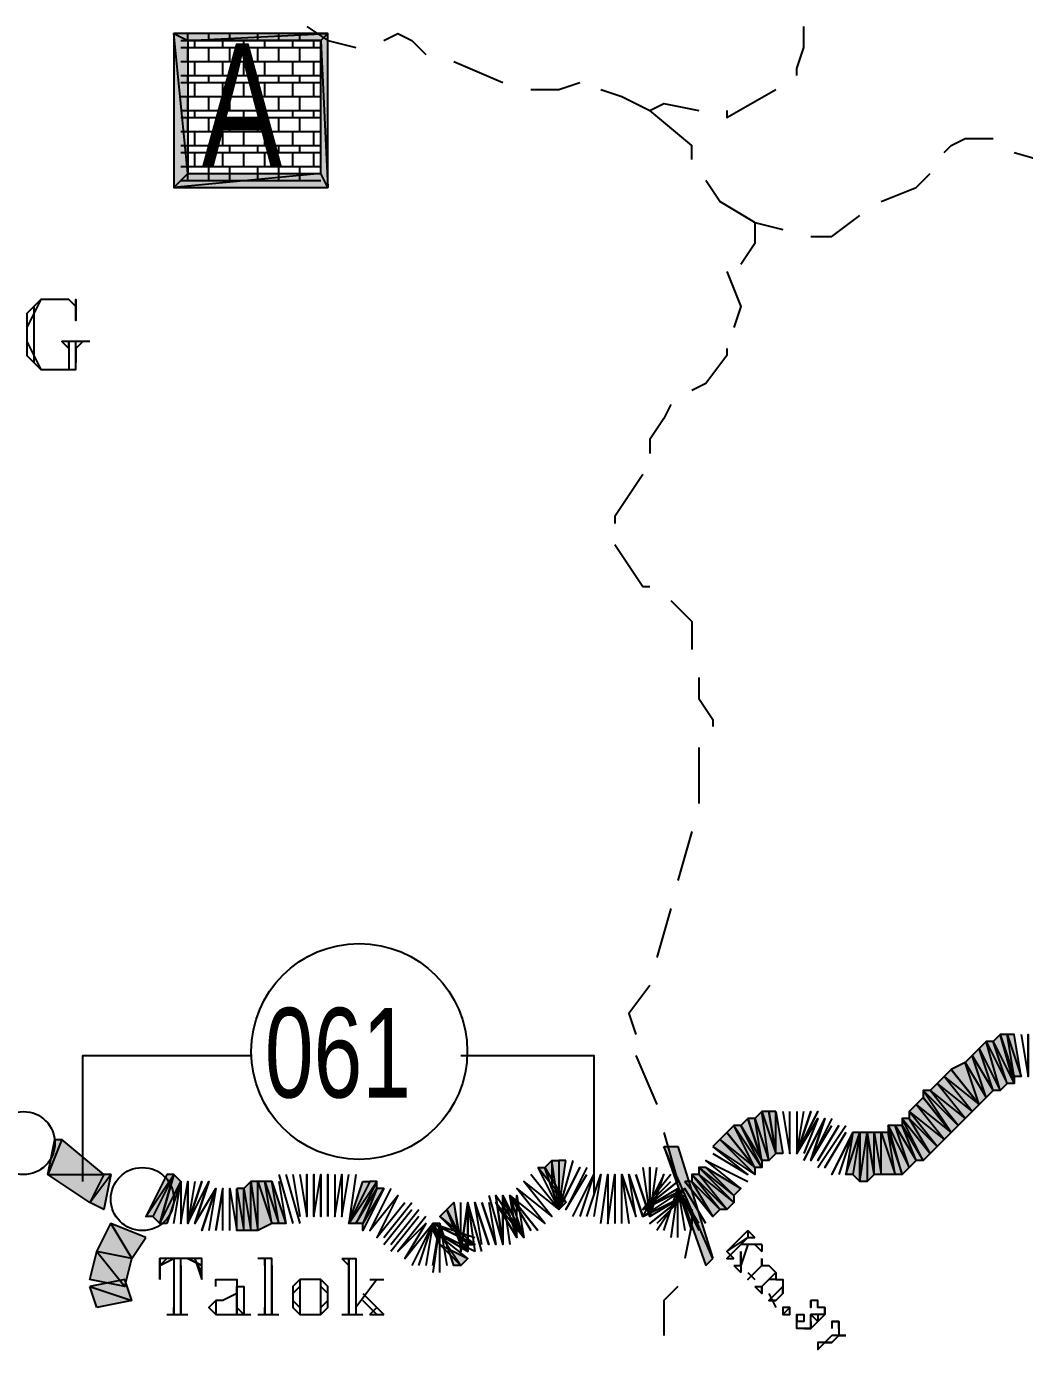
# Model space of a CAD drawing. Header units: millimetres. Extents: x 658 to 813, y 806 to 883.
# Drawn here: x 786.605 to 787.039, y 862.858 to 863.433 of the extents above; entities that cross this region are included whole.
import ezdxf

# ---------------------------------------------------------------- set-up
doc = ezdxf.new("R2010")
doc.units = ezdxf.units.MM
doc.header["$LTSCALE"] = 0.1
doc.linetypes.add('atContinuous2', pattern=[0])
for name, color, linetype in [('BATKAB', 7, 'Continuous'), ('KLEKTOR1', 7, 'Continuous'), ('LINK NAS BARU', 7, 'Continuous'), ('RENC-JL-SN', 7, 'Continuous'), ('SYMBOL', 7, 'Continuous'), ('TEXT', 8, 'Continuous'), ('WISATA NASIONAL', 7, 'Continuous'), ('zat_Mask_solid', 7, 'Continuous')]:
    doc.layers.add(name, color=color, linetype=linetype)
doc.styles.add('Style2', font='arial.ttf', dxfattribs={"height": 0.2})

msp = doc.modelspace()

# ---------------------------------------------------------------- hatches: boundary and pattern name
at = {"layer": 'KLEKTOR1'}
h = msp.add_hatch(color=7, dxfattribs=at)
h.paths.add_polyline_path([(787.0311, 862.97395), (787.02502, 862.99219), (787.03414, 862.97395)], flags=16)
h.paths.add_polyline_path([(787.02502, 862.99219), (787.03414, 862.97395), (787.02806, 862.99523)])
h.paths.add_polyline_path([(787.03414, 862.97395), (787.02806, 862.99523), (787.03414, 862.97699)], flags=17)
h.paths.add_polyline_path([(787.02806, 862.99523), (787.03414, 862.97699), (787.0311, 862.99523)], flags=16)
h = msp.add_hatch(color=7, dxfattribs=at)
h.paths.add_polyline_path([(787.03414, 862.97699), (787.0311, 862.99523), (787.03718, 862.97699)], flags=16)
h.paths.add_polyline_path([(787.0311, 862.99523), (787.03718, 862.97699), (787.03414, 862.99523)])
for points in [[(787.0159, 862.98611), (787.02502, 862.97091), (787.01894, 862.98915)], [(787.00678, 862.98003), (787.01894, 862.96483), (787.01286, 862.98307)], [(787.01286, 862.98307), (787.02198, 862.96787), (787.0159, 862.98611)], [(787.01894, 862.96483), (787.01286, 862.98307), (787.02198, 862.96787)], [(787.02198, 862.96787), (787.0159, 862.98611), (787.02502, 862.97091)], [(786.91862, 862.95875), (786.9247, 862.94051), (786.92166, 862.95875)], [(786.9095, 862.95267), (786.92166, 862.93747), (786.91254, 862.95571)], [(786.9703, 862.95267), (786.97334, 862.93443), (786.97334, 862.95267)], [(786.82742, 862.93747), (786.83046, 862.93747), (786.83958, 862.92227)], [(786.8335, 862.92835), (786.83046, 862.93747), (786.8335, 862.94051)], [(786.89126, 862.93139), (786.90342, 862.91619), (786.8943, 862.93139)], [(786.90342, 862.91619), (786.8943, 862.93139), (786.90646, 862.91923)], [(786.69669, 862.92835), (786.69973, 862.91011), (786.69669, 862.91011)], [(786.8335, 862.92835), (786.83654, 862.91923), (786.83958, 862.92227)], [(786.79398, 862.90707), (786.78486, 862.91619), (786.7879, 862.91923)], [(786.79398, 862.90403), (786.7879, 862.91923), (786.79094, 862.92227)], [(786.7879, 862.90403), (786.78486, 862.91315), (786.78182, 862.91315)], [(786.79398, 862.90707), (786.79702, 862.90403), (786.80006, 862.90403)], [(786.7879, 862.90403), (786.79398, 862.8949), (786.79094, 862.8949)], [(786.79398, 862.90403), (786.79702, 862.90099), (786.79702, 862.90403)]]:
    msp.add_hatch(color=7, dxfattribs=at).paths.add_polyline_path(points)
h = msp.add_hatch(color=7, dxfattribs=at)
h.paths.add_polyline_path([(787.02502, 862.97091), (787.01894, 862.98915), (787.02806, 862.97091)], flags=16)
h.paths.add_polyline_path([(787.01894, 862.98915), (787.02806, 862.97091), (787.02198, 862.99219)])
h = msp.add_hatch(color=7, dxfattribs=at)
h.paths.add_polyline_path([(787.02806, 862.97091), (787.02198, 862.99219), (787.0311, 862.97395)])
h.paths.add_polyline_path([(787.02198, 862.99219), (787.0311, 862.97395), (787.02502, 862.99219)], flags=17)
h = msp.add_hatch(color=7, dxfattribs=at)
h.paths.add_polyline_path([(786.99462, 862.96787), (787.00678, 862.95267), (786.99462, 862.97091)], flags=17)
h.paths.add_polyline_path([(787.00678, 862.95267), (786.99462, 862.97091), (787.00982, 862.95571)])
h.paths.add_polyline_path([(786.99462, 862.97091), (787.00982, 862.95571), (786.99766, 862.97091)], flags=17)
h = msp.add_hatch(color=7, dxfattribs=at)
h.paths.add_polyline_path([(786.9247, 862.94051), (786.92166, 862.95875), (786.92774, 862.94051)], flags=16)
h.paths.add_polyline_path([(786.92166, 862.95875), (786.92774, 862.94051), (786.9247, 862.96179)])
h = msp.add_hatch(color=7, dxfattribs=at)
h.paths.add_polyline_path([(786.92774, 862.94051), (786.9247, 862.96179), (786.93078, 862.94355)])
h.paths.add_polyline_path([(786.9247, 862.96179), (786.93078, 862.94355), (786.92774, 862.96179)], flags=17)
h = msp.add_hatch(color=7, dxfattribs=at)
h.paths.add_polyline_path([(786.92774, 862.96179), (786.93078, 862.94355), (786.93078, 862.96179)])
h.paths.add_polyline_path([(786.93078, 862.94355), (786.93078, 862.96179), (786.93382, 862.94355)])
h = msp.add_hatch(color=7, dxfattribs=at)
h.paths.add_polyline_path([(786.99158, 862.94051), (786.9855, 862.95571), (786.99462, 862.94051)], flags=16)
h.paths.add_polyline_path([(786.9855, 862.95571), (786.99462, 862.94051), (786.9855, 862.95875)], flags=17)
h.paths.add_polyline_path([(786.99462, 862.94051), (786.9855, 862.95875), (786.99766, 862.94355)])
h.paths.add_polyline_path([(786.9855, 862.95875), (786.99766, 862.94355), (786.98854, 862.95875)], flags=17)
h = msp.add_hatch(color=7, dxfattribs=at)
h.paths.add_polyline_path([(786.98854, 862.95875), (787.0007, 862.94659), (786.98854, 862.96179)], flags=17)
h.paths.add_polyline_path([(787.0007, 862.94659), (786.98854, 862.96179), (787.00374, 862.94963)])
h = msp.add_hatch(color=7, dxfattribs=at)
h.paths.add_polyline_path([(786.92166, 862.93747), (786.91254, 862.95571), (786.9247, 862.93747)], flags=16)
h.paths.add_polyline_path([(786.91254, 862.95571), (786.9247, 862.93747), (786.91558, 862.95571)])
h.paths.add_polyline_path([(786.9247, 862.93747), (786.91558, 862.95571), (786.9247, 862.94051)], flags=0)
h = msp.add_hatch(color=7, dxfattribs=at)
h.paths.add_polyline_path([(786.96422, 862.95267), (786.96118, 862.93443), (786.96726, 862.95267)], flags=16)
h.paths.add_polyline_path([(786.96118, 862.93443), (786.96726, 862.95267), (786.96422, 862.93443)])
h = msp.add_hatch(color=7, dxfattribs=at)
h.paths.add_polyline_path([(786.96726, 862.95267), (786.96726, 862.93139), (786.9703, 862.95267)], flags=16)
h.paths.add_polyline_path([(786.96726, 862.93139), (786.9703, 862.95267), (786.9703, 862.93139)])
h = msp.add_hatch(color=7, dxfattribs=at)
h.paths.add_polyline_path([(786.97334, 862.93443), (786.97334, 862.95267), (786.97638, 862.93443)], flags=16)
h.paths.add_polyline_path([(786.97334, 862.95267), (786.97638, 862.93443), (786.97638, 862.95267)])
h = msp.add_hatch(color=7, dxfattribs=at)
h.paths.add_polyline_path([(786.97638, 862.93443), (786.97638, 862.95267), (786.98246, 862.93443)], flags=16)
h.paths.add_polyline_path([(786.97638, 862.95267), (786.98246, 862.93443), (786.97942, 862.95267)])
h = msp.add_hatch(color=7, dxfattribs=at)
h.paths.add_polyline_path([(786.98246, 862.93443), (786.97942, 862.95267), (786.9855, 862.93443)], flags=16)
h.paths.add_polyline_path([(786.97942, 862.95267), (786.9855, 862.93443), (786.97942, 862.95571)], flags=17)
h.paths.add_polyline_path([(786.9855, 862.93443), (786.97942, 862.95571), (786.98854, 862.93747)])
h.paths.add_polyline_path([(786.97942, 862.95571), (786.98854, 862.93747), (786.98246, 862.95571)], flags=17)
h = msp.add_hatch(color=7, dxfattribs=at)
h.paths.add_polyline_path([(786.98854, 862.93747), (786.98246, 862.95571), (786.99158, 862.94051)])
h.paths.add_polyline_path([(786.98246, 862.95571), (786.99158, 862.94051), (786.9855, 862.95571)], flags=17)
h = msp.add_hatch(color=7, dxfattribs=at)
h.paths.add_polyline_path([(786.61765, 862.94963), (786.62069, 862.94963), (786.61461, 862.93443)], flags=16)
h.paths.add_polyline_path([(786.62069, 862.94963), (786.61461, 862.93443), (786.63893, 862.93443)])
h = msp.add_hatch(color=7, dxfattribs=at)
h.paths.add_polyline_path([(786.90342, 862.94659), (786.92166, 862.93443), (786.90646, 862.94963)])
h.paths.add_polyline_path([(786.92166, 862.93443), (786.90646, 862.94963), (786.92166, 862.93747)], flags=17)
h = msp.add_hatch(color=7, dxfattribs=at)
h.paths.add_polyline_path([(786.8335, 862.94051), (786.83654, 862.94051), (786.83654, 862.91923)])
h.paths.add_polyline_path([(786.83654, 862.94051), (786.83654, 862.91923), (786.83958, 862.94051)])
h = msp.add_hatch(color=7, dxfattribs=at)
h.paths.add_polyline_path([(786.89734, 862.93443), (786.91254, 862.92227), (786.89734, 862.93747)], flags=17)
h.paths.add_polyline_path([(786.91254, 862.92227), (786.89734, 862.93747), (786.91254, 862.92531)], flags=17)
h.paths.add_polyline_path([(786.89734, 862.93747), (786.91254, 862.92531), (786.90038, 862.93747)], flags=0)
h = msp.add_hatch(color=7, dxfattribs=at)
h.paths.add_polyline_path([(786.63893, 862.93443), (786.63285, 862.92227), (786.64197, 862.93443)], flags=16)
h.paths.add_polyline_path([(786.63285, 862.92227), (786.64197, 862.93443), (786.63893, 862.91923)])
h = msp.add_hatch(color=7, dxfattribs=at)
h.paths.add_polyline_path([(786.66629, 862.93443), (786.65717, 862.91619), (786.66933, 862.93443)], flags=16)
h.paths.add_polyline_path([(786.65717, 862.91619), (786.66933, 862.93443), (786.66021, 862.91619)])
h = msp.add_hatch(color=7, dxfattribs=at)
h.paths.add_polyline_path([(786.66933, 862.93443), (786.66325, 862.91315), (786.67237, 862.93139)])
h.paths.add_polyline_path([(786.66325, 862.91315), (786.67237, 862.93139), (786.66629, 862.91315)], flags=17)
h = msp.add_hatch(color=7, dxfattribs=at)
h.paths.add_polyline_path([(786.69973, 862.91011), (786.69973, 862.92835), (786.70277, 862.91011)], flags=16)
h.paths.add_polyline_path([(786.69973, 862.92835), (786.70277, 862.91011), (786.70277, 862.93139)])
h = msp.add_hatch(color=7, dxfattribs=at)
h.paths.add_polyline_path([(786.70277, 862.91011), (786.70277, 862.93139), (786.70581, 862.91011)], flags=16)
h.paths.add_polyline_path([(786.70277, 862.93139), (786.70581, 862.91011), (786.70581, 862.93139)])
h = msp.add_hatch(color=7, dxfattribs=at)
h.paths.add_polyline_path([(786.70581, 862.91011), (786.70581, 862.93139), (786.71189, 862.91315)])
h.paths.add_polyline_path([(786.70581, 862.93139), (786.71189, 862.91315), (786.70885, 862.93139)], flags=17)
h = msp.add_hatch(color=7, dxfattribs=at)
h.paths.add_polyline_path([(786.71189, 862.91315), (786.70885, 862.93139), (786.71493, 862.91315)], flags=16)
h.paths.add_polyline_path([(786.70885, 862.93139), (786.71493, 862.91315), (786.71189, 862.93139)])
h = msp.add_hatch(color=7, dxfattribs=at)
h.paths.add_polyline_path([(786.75142, 862.93139), (786.75446, 862.93139), (786.74533, 862.91315)], flags=0)
h.paths.add_polyline_path([(786.75446, 862.93139), (786.74533, 862.91315), (786.7575, 862.93139)], flags=17)
h.paths.add_polyline_path([(786.74533, 862.91315), (786.7575, 862.93139), (786.74838, 862.91315)], flags=17)
h.paths.add_polyline_path([(786.7575, 862.93139), (786.74838, 862.91315), (786.7575, 862.92835)], flags=0)
h = msp.add_hatch(color=7, dxfattribs=at)
h.paths.add_polyline_path([(786.8943, 862.93139), (786.90646, 862.91923), (786.8943, 862.93443)], flags=0)
h.paths.add_polyline_path([(786.90646, 862.91923), (786.8943, 862.93443), (786.9095, 862.91923)], flags=17)
h.paths.add_polyline_path([(786.8943, 862.93443), (786.9095, 862.91923), (786.89734, 862.93443)], flags=17)
h = msp.add_hatch(color=7, dxfattribs=at)
h.paths.add_polyline_path([(786.7575, 862.92835), (786.75142, 862.91315), (786.76054, 862.92835)], flags=16)
h.paths.add_polyline_path([(786.75142, 862.91315), (786.76054, 862.92835), (786.75142, 862.91011)])
at = {"layer": 'LINK NAS BARU'}
h = msp.add_hatch(color=7, dxfattribs=at)
h.paths.add_polyline_path([(786.90038, 862.8949), (786.90342, 862.89795), (786.88214, 862.94659)])
h.paths.add_polyline_path([(786.90342, 862.89795), (786.88214, 862.94659), (786.88822, 862.94659)], flags=17)
at = {"layer": 'RENC-JL-SN'}
for points in [[(786.64197, 862.91315), (786.65109, 862.89795), (786.63589, 862.90099)], [(786.65717, 862.90707), (786.64197, 862.91315), (786.65109, 862.89795)], [(786.63589, 862.90099), (786.64805, 862.88578), (786.63285, 862.88882)], [(786.65109, 862.89795), (786.63589, 862.90099), (786.64805, 862.88578)]]:
    msp.add_hatch(color=7, dxfattribs=at).paths.add_polyline_path(points)
h = msp.add_hatch(color=7, dxfattribs=at)
h.paths.add_polyline_path([(786.64805, 862.88882), (786.63285, 862.88578), (786.65109, 862.8797)])
h.paths.add_polyline_path([(786.63285, 862.88578), (786.65109, 862.8797), (786.63589, 862.87666)])
at = {"layer": 'TEXT'}
h = msp.add_hatch(color=7, dxfattribs=at)
h.paths.add_polyline_path([(786.66933, 863.42995), (786.67541, 863.42691), (786.73621, 863.42995)])
h.paths.add_polyline_path([(786.67541, 863.42691), (786.73621, 863.42995), (786.73317, 863.42691)], flags=17)
h = msp.add_hatch(color=7, dxfattribs=at)
h.paths.add_polyline_path([(786.66933, 863.36307), (786.67541, 863.36915), (786.66933, 863.42995)])
h.paths.add_polyline_path([(786.67541, 863.36915), (786.66933, 863.42995), (786.67541, 863.42691)], flags=17)
h = msp.add_hatch(color=7, dxfattribs=at)
h.paths.add_polyline_path([(786.73621, 863.42995), (786.73317, 863.42691), (786.73621, 863.36307)])
h.paths.add_polyline_path([(786.73317, 863.42691), (786.73621, 863.36307), (786.73317, 863.36915)], flags=17)
h = msp.add_hatch(color=7, dxfattribs=at)
h.paths.add_polyline_path([(786.73621, 863.36307), (786.73317, 863.36915), (786.66933, 863.36307)])
h.paths.add_polyline_path([(786.73317, 863.36915), (786.66933, 863.36307), (786.67541, 863.36915)], flags=17)
at = {"layer": 'zat_Mask_solid'}
for points in [[(787.0007, 862.97395), (787.0159, 862.96179), (787.00374, 862.97699)], [(787.00374, 862.97699), (787.01894, 862.96483), (787.00678, 862.98003)], [(787.0159, 862.96179), (787.00374, 862.97699), (787.01894, 862.96483)], [(786.99766, 862.97091), (787.01286, 862.95875), (787.0007, 862.97395)], [(787.00982, 862.95571), (786.99766, 862.97091), (787.01286, 862.95875)], [(787.01286, 862.95875), (787.0007, 862.97395), (787.0159, 862.96179)], [(786.98854, 862.96179), (787.00374, 862.94963), (786.99158, 862.96483)], [(786.99158, 862.96483), (787.00678, 862.95267), (786.99462, 862.96787)], [(787.00374, 862.94963), (786.99158, 862.96483), (787.00678, 862.95267)], [(786.91558, 862.95571), (786.9247, 862.94051), (786.91862, 862.95875)], [(786.99766, 862.94355), (786.98854, 862.95875), (787.0007, 862.94659)], [(786.90646, 862.94963), (786.92166, 862.93747), (786.9095, 862.95267)], [(786.96726, 862.95267), (786.96422, 862.93443), (786.96726, 862.93139)], [(786.9703, 862.95267), (786.9703, 862.93139), (786.97334, 862.93443)], [(786.91254, 862.92531), (786.90038, 862.93747), (786.91558, 862.92835)], [(786.61461, 862.93443), (786.63893, 862.93443), (786.63285, 862.92227)], [(786.66933, 862.93443), (786.66021, 862.91619), (786.66325, 862.91315)], [(786.71493, 862.91315), (786.71189, 862.93139), (786.71797, 862.91315)], [(786.9095, 862.91923), (786.89734, 862.93443), (786.91254, 862.92227)], [(786.69669, 862.92835), (786.69973, 862.91011), (786.69973, 862.92835)], [(786.74838, 862.91315), (786.7575, 862.92835), (786.75142, 862.91315)], [(786.78486, 862.90403), (786.78182, 862.91315), (786.78182, 862.91011)], [(786.78486, 862.90403), (786.79702, 862.89795), (786.79398, 862.8949)]]:
    msp.add_hatch(color=7, dxfattribs=at).paths.add_polyline_path(points)

# ---------------------------------------------------------------- linework, layer by layer
at = {"layer": 'BATKAB', "color": 7}
for points in [[(786.72709, 863.43299), (786.73621, 863.42691), (786.74838, 863.42387)], [(786.76054, 863.42691), (786.76662, 863.42995), (786.7727, 863.42691), (786.77878, 863.42083)], [(786.9399, 863.41171), (786.9399, 863.41475), (786.94294, 863.42387), (786.94294, 863.43299)], [(786.79094, 863.41779), (786.81222, 863.40867)], [(786.82438, 863.40563), (786.83654, 863.40563), (786.84566, 863.40867)], [(786.85478, 863.40563), (786.8639, 863.40259), (786.87606, 863.39651)], [(786.9095, 863.39651), (786.9095, 863.39347), (786.93078, 863.40563)], [(786.87606, 863.39651), (786.88214, 863.39955), (786.89734, 863.39651)], [(786.8943, 863.37523), (786.8943, 863.38131), (786.87606, 863.39651)], [(787.00374, 863.37827), (787.00678, 863.38131), (787.01286, 863.38435), (787.02502, 863.38435)], [(787.03414, 863.37827), (787.05542, 863.37219)], [(786.97638, 863.35699), (786.99158, 863.36307), (786.99766, 863.36915)], [(786.92166, 863.34787), (786.90646, 863.35699), (786.90038, 863.36611)], [(786.94598, 863.34179), (786.9551, 863.34179), (786.96726, 863.35091)], [(786.92166, 863.34787), (786.92166, 863.33875), (786.91558, 863.32963)], [(786.92166, 863.34787), (786.93382, 863.34483)], [(786.9095, 863.32659), (786.91558, 863.31139), (786.91254, 863.30227)], [(786.9095, 863.29315), (786.9095, 863.29011), (786.90038, 863.27795), (786.8943, 863.27491)], [(786.88518, 863.26883), (786.88214, 863.26275), (786.87606, 863.25363), (786.87606, 863.24755)], [(786.87302, 863.23843), (786.86086, 863.22019), (786.86086, 863.21715)], [(786.86086, 863.20803), (786.87302, 863.18979), (786.87606, 863.18979)], [(786.88518, 863.18371), (786.8943, 863.17459), (786.8943, 863.16243)], [(786.89734, 863.15027), (786.89734, 863.14115), (786.90342, 863.13203), (786.90342, 863.12899)], [(786.89734, 863.11987), (786.89734, 863.09555)], [(786.8943, 863.08339), (786.88822, 863.06211)], [(786.88518, 863.04995), (786.8791, 863.02867)], [(786.87606, 863.01651), (786.86694, 863.00435), (786.86998, 862.99523)], [(786.86998, 862.98611), (786.8791, 862.96483)], [(786.88214, 862.95267), (786.88822, 862.93139)], [(786.8943, 862.91923), (786.8943, 862.91315), (786.89126, 862.89795)], [(786.88822, 862.88578), (786.88214, 862.8797), (786.88214, 862.8645)]]:
    msp.add_lwpolyline(points, dxfattribs=at)
at = {"layer": 'KLEKTOR1', "color": 7, "linetype": 'atContinuous2'}
for p, q in [((786.92774, 862.96179), (786.93078, 862.94355)), ((786.93078, 862.96179), (786.92774, 862.96179)), ((786.93078, 862.94355), (786.93078, 862.96179)), ((786.93078, 862.94355), (786.93078, 862.96179)), ((786.93078, 862.96179), (786.93382, 862.94355)), ((786.93382, 862.94355), (786.93078, 862.94355)), ((786.8335, 862.94051), (786.83654, 862.94051)), ((786.83654, 862.91923), (786.8335, 862.94051)), ((786.83654, 862.94051), (786.83654, 862.91923)), ((786.83654, 862.94051), (786.83654, 862.91923)), ((786.83654, 862.91923), (786.83958, 862.94051)), ((786.83958, 862.94051), (786.83654, 862.94051)), ((786.66933, 862.93443), (786.66325, 862.91315)), ((786.66325, 862.91315), (786.67237, 862.93139)), ((786.66325, 862.91315), (786.67237, 862.93139)), ((786.67237, 862.93139), (786.66629, 862.91315)), ((786.67237, 862.93139), (786.66933, 862.93443)), ((786.66629, 862.91315), (786.66325, 862.91315))]:
    msp.add_line(p, q, dxfattribs=at)
at = {"layer": 'KLEKTOR1', "color": 7}
for points in [[(787.02502, 862.99219), (787.03414, 862.97395), (787.02806, 862.99523), (787.02502, 862.99219)], [(787.03414, 862.97395), (787.02806, 862.99523), (787.03414, 862.97699), (787.03414, 862.97395)], [(787.02806, 862.99523), (787.03414, 862.97699), (787.0311, 862.99523), (787.02806, 862.99523)], [(787.03414, 862.97699), (787.0311, 862.99523), (787.03718, 862.97699), (787.03414, 862.97699)], [(787.0311, 862.99523), (787.03718, 862.97699), (787.03414, 862.99523), (787.0311, 862.99523)], [(787.03718, 862.99523), (787.04022, 862.97699), (787.04022, 862.99523), (787.04022, 862.97699)], [(787.0159, 862.98611), (787.02502, 862.97091), (787.01894, 862.98915), (787.0159, 862.98611)], [(787.01894, 862.98915), (787.02806, 862.97091), (787.02198, 862.99219), (787.01894, 862.98915)], [(787.02502, 862.97091), (787.01894, 862.98915), (787.02806, 862.97091), (787.02502, 862.97091)], [(787.02806, 862.97091), (787.02198, 862.99219), (787.0311, 862.97395), (787.02806, 862.97091)], [(787.02198, 862.99219), (787.0311, 862.97395), (787.02502, 862.99219), (787.02198, 862.99219)], [(787.0311, 862.97395), (787.02502, 862.99219), (787.03414, 862.97395), (787.0311, 862.97395)], [(787.00678, 862.98003), (787.01894, 862.96483), (787.01286, 862.98307), (787.00678, 862.98003)], [(787.01286, 862.98307), (787.02198, 862.96787), (787.0159, 862.98611), (787.01286, 862.98307)], [(787.01894, 862.96483), (787.01286, 862.98307), (787.02198, 862.96787), (787.01894, 862.96483)], [(787.02198, 862.96787), (787.0159, 862.98611), (787.02502, 862.97091), (787.02198, 862.96787)], [(787.0007, 862.97395), (787.0159, 862.96179), (787.00374, 862.97699), (787.0007, 862.97395)], [(787.00374, 862.97699), (787.01894, 862.96483), (787.00678, 862.98003), (787.00374, 862.97699)], [(787.0159, 862.96179), (787.00374, 862.97699), (787.01894, 862.96483), (787.0159, 862.96179)], [(786.99462, 862.96787), (787.00678, 862.95267), (786.99462, 862.97091), (786.99462, 862.96787)], [(787.00678, 862.95267), (786.99462, 862.97091), (787.00982, 862.95571), (787.00678, 862.95267)], [(786.99462, 862.97091), (787.00982, 862.95571), (786.99766, 862.97091), (786.99462, 862.97091)], [(786.99766, 862.97091), (787.01286, 862.95875), (787.0007, 862.97395), (786.99766, 862.97091)], [(787.00982, 862.95571), (786.99766, 862.97091), (787.01286, 862.95875), (787.00982, 862.95571)], [(787.01286, 862.95875), (787.0007, 862.97395), (787.0159, 862.96179), (787.01286, 862.95875)], [(786.98854, 862.96179), (787.00374, 862.94963), (786.99158, 862.96483), (786.98854, 862.96179)], [(786.99158, 862.96483), (787.00678, 862.95267), (786.99462, 862.96787), (786.99158, 862.96483)], [(787.00374, 862.94963), (786.99158, 862.96483), (787.00678, 862.95267), (787.00374, 862.94963)], [(786.91558, 862.95571), (786.9247, 862.94051), (786.91862, 862.95875), (786.91558, 862.95571)], [(786.91862, 862.95875), (786.9247, 862.94051), (786.92166, 862.95875), (786.91862, 862.95875)], [(786.92166, 862.95875), (786.92774, 862.94051), (786.9247, 862.96179), (786.92166, 862.95875)], [(786.9247, 862.94051), (786.92166, 862.95875), (786.92774, 862.94051), (786.9247, 862.94051)], [(786.92774, 862.94051), (786.9247, 862.96179), (786.93078, 862.94355), (786.92774, 862.94051)], [(786.9247, 862.96179), (786.93078, 862.94355), (786.92774, 862.96179), (786.9247, 862.96179)], [(786.93078, 862.96179), (786.93382, 862.94355)], [(786.93382, 862.96179), (786.93686, 862.94355), (786.93686, 862.96179)], [(786.9399, 862.96179), (786.9399, 862.94355), (786.94294, 862.96179)], [(786.9399, 862.94355), (786.94598, 862.96179), (786.9399, 862.94355), (786.94902, 862.96179), (786.9399, 862.94355), (786.94902, 862.95875), (786.94294, 862.94355)], [(786.94294, 862.94051), (786.95206, 862.95875), (786.94294, 862.94051)], [(786.95206, 862.95875), (786.94598, 862.94051), (786.95206, 862.95875)], [(786.9551, 862.95875), (786.94598, 862.94051), (786.9551, 862.95571)], [(786.9855, 862.95571), (786.99462, 862.94051), (786.9855, 862.95875), (786.9855, 862.95571)], [(786.99462, 862.94051), (786.9855, 862.95875), (786.99766, 862.94355), (786.99462, 862.94051)], [(786.9855, 862.95875), (786.99766, 862.94355), (786.98854, 862.95875), (786.9855, 862.95875)], [(786.98854, 862.95875), (787.0007, 862.94659), (786.98854, 862.96179), (786.98854, 862.95875)], [(787.0007, 862.94659), (786.98854, 862.96179), (787.00374, 862.94963), (787.0007, 862.94659)], [(786.99766, 862.94355), (786.98854, 862.95875), (787.0007, 862.94659), (786.99766, 862.94355)], [(786.90646, 862.94963), (786.92166, 862.93747), (786.9095, 862.95267), (786.90646, 862.94963)], [(786.9095, 862.95267), (786.92166, 862.93747), (786.91254, 862.95571), (786.9095, 862.95267)], [(786.92166, 862.93747), (786.91254, 862.95571), (786.9247, 862.93747), (786.92166, 862.93747)], [(786.91254, 862.95571), (786.9247, 862.93747), (786.91558, 862.95571), (786.91254, 862.95571)], [(786.9247, 862.93747), (786.91558, 862.95571), (786.9247, 862.94051), (786.9247, 862.93747)], [(786.95814, 862.95571), (786.94902, 862.94051), (786.95814, 862.95571)], [(786.94902, 862.93747), (786.96118, 862.95571)], [(786.96118, 862.95267), (786.95206, 862.93747), (786.96118, 862.95267)], [(786.96422, 862.95267), (786.9551, 862.93443), (786.96422, 862.95267), (786.95814, 862.93443)], [(786.96422, 862.95267), (786.96118, 862.93443), (786.96726, 862.95267), (786.96422, 862.95267)], [(786.96118, 862.93443), (786.96726, 862.95267), (786.96422, 862.93443), (786.96118, 862.93443)], [(786.96726, 862.95267), (786.96422, 862.93443), (786.96726, 862.93139), (786.96726, 862.95267)], [(786.96726, 862.95267), (786.96726, 862.93139), (786.9703, 862.95267), (786.96726, 862.95267)], [(786.96726, 862.93139), (786.9703, 862.95267), (786.9703, 862.93139), (786.96726, 862.93139)], [(786.9703, 862.95267), (786.9703, 862.93139), (786.97334, 862.93443), (786.9703, 862.95267)], [(786.9703, 862.95267), (786.97334, 862.93443), (786.97334, 862.95267), (786.9703, 862.95267)], [(786.97334, 862.93443), (786.97334, 862.95267), (786.97638, 862.93443), (786.97334, 862.93443)], [(786.97334, 862.95267), (786.97638, 862.93443), (786.97638, 862.95267), (786.97334, 862.95267)], [(786.97638, 862.93443), (786.97638, 862.95267), (786.98246, 862.93443), (786.97638, 862.93443)], [(786.97638, 862.95267), (786.98246, 862.93443), (786.97942, 862.95267), (786.97638, 862.95267)], [(786.97942, 862.95267), (786.9855, 862.93443), (786.97942, 862.95571), (786.97942, 862.95267)], [(786.9855, 862.93443), (786.97942, 862.95571), (786.98854, 862.93747), (786.9855, 862.93443)], [(786.97942, 862.95571), (786.98854, 862.93747), (786.98246, 862.95571), (786.97942, 862.95571)], [(786.98246, 862.93443), (786.97942, 862.95267), (786.9855, 862.93443), (786.98246, 862.93443)], [(786.98854, 862.93747), (786.98246, 862.95571), (786.99158, 862.94051), (786.98854, 862.93747)], [(786.98246, 862.95571), (786.99158, 862.94051), (786.9855, 862.95571), (786.98246, 862.95571)], [(786.99158, 862.94051), (786.9855, 862.95571), (786.99462, 862.94051), (786.99158, 862.94051)], [(786.61765, 862.94963), (786.62069, 862.94963), (786.61461, 862.93443), (786.61765, 862.94963)], [(786.62069, 862.94963), (786.61461, 862.93443), (786.63893, 862.93443), (786.62069, 862.94963)], [(786.90342, 862.94659), (786.92166, 862.93443), (786.90646, 862.94963), (786.90342, 862.94659)], [(786.92166, 862.93443), (786.90646, 862.94963), (786.92166, 862.93747), (786.92166, 862.93443)], [(786.90342, 862.94355), (786.91862, 862.93443), (786.90342, 862.94659)], [(786.82742, 862.93747), (786.83654, 862.91923)], [(786.82742, 862.93747), (786.83046, 862.93747), (786.83958, 862.92227), (786.82742, 862.93747)], [(786.8335, 862.92835), (786.83046, 862.93747), (786.8335, 862.94051), (786.8335, 862.92835)], [(786.84262, 862.94051), (786.83654, 862.91923), (786.84566, 862.93747), (786.83654, 862.91923)], [(786.8487, 862.93747), (786.83958, 862.91923), (786.8487, 862.93443)], [(786.87302, 862.93747), (786.87606, 862.91619), (786.87606, 862.93747), (786.87606, 862.91619), (786.8791, 862.93747)], [(786.89734, 862.93443), (786.91254, 862.92227), (786.89734, 862.93747), (786.89734, 862.93443)], [(786.91254, 862.92227), (786.89734, 862.93747), (786.91254, 862.92531), (786.91254, 862.92227)], [(786.89734, 862.93747), (786.91254, 862.92531), (786.90038, 862.93747), (786.89734, 862.93747)], [(786.91558, 862.92835), (786.90038, 862.94051), (786.91862, 862.93139)], [(786.91254, 862.92531), (786.90038, 862.93747), (786.91558, 862.92835), (786.91254, 862.92531)], [(786.61461, 862.93443), (786.63893, 862.93443), (786.63285, 862.92227), (786.61461, 862.93443)], [(786.63893, 862.93443), (786.63285, 862.92227), (786.64197, 862.93443), (786.63893, 862.93443)], [(786.63285, 862.92227), (786.64197, 862.93443), (786.63893, 862.91923), (786.63285, 862.92227)], [(786.66629, 862.93443), (786.65717, 862.91619), (786.66933, 862.93443), (786.66629, 862.93443)], [(786.65717, 862.91619), (786.66933, 862.93443), (786.66021, 862.91619), (786.65717, 862.91619)], [(786.66933, 862.93443), (786.66021, 862.91619), (786.66325, 862.91315), (786.66933, 862.93443)], [(786.66933, 862.91315), (786.67237, 862.93139), (786.67237, 862.91315), (786.67541, 862.93139), (786.67541, 862.91315), (786.67541, 862.93139)], [(786.67845, 862.93139), (786.67541, 862.91315), (786.68149, 862.93139), (786.67541, 862.91315), (786.68453, 862.93139), (786.67845, 862.91315), (786.68453, 862.93139)], [(786.69973, 862.92835), (786.70277, 862.91011), (786.70277, 862.93139), (786.69973, 862.92835)], [(786.70277, 862.91011), (786.70277, 862.93139), (786.70581, 862.91011), (786.70277, 862.91011)], [(786.70277, 862.93139), (786.70581, 862.91011), (786.70581, 862.93139), (786.70277, 862.93139)], [(786.70581, 862.91011), (786.70581, 862.93139), (786.71189, 862.91315), (786.70581, 862.91011)], [(786.70581, 862.93139), (786.71189, 862.91315), (786.70885, 862.93139), (786.70581, 862.93139)], [(786.71189, 862.91315), (786.70885, 862.93139), (786.71493, 862.91315), (786.71189, 862.91315)], [(786.70885, 862.93139), (786.71493, 862.91315), (786.71189, 862.93139), (786.70885, 862.93139)], [(786.71493, 862.91315), (786.71189, 862.93139), (786.71797, 862.91315), (786.71493, 862.91315)], [(786.71493, 862.93443), (786.72101, 862.91315)], [(786.71493, 862.93139), (786.71797, 862.91315)], [(786.71797, 862.93443), (786.72405, 862.91315)], [(786.72101, 862.93443), (786.72405, 862.91619)], [(786.72405, 862.93443), (786.72709, 862.91619), (786.72709, 862.93443), (786.72709, 862.91619)], [(786.73013, 862.91619), (786.73013, 862.93443), (786.73013, 862.91619), (786.73317, 862.93443), (786.73317, 862.91619), (786.73317, 862.93443)], [(786.73621, 862.91619), (786.73621, 862.93443), (786.73621, 862.91619)], [(786.73925, 862.93443), (786.73925, 862.91619), (786.74229, 862.93443), (786.74229, 862.91619), (786.74533, 862.93443)], [(786.74838, 862.93443), (786.74533, 862.91315)], [(786.75142, 862.93139), (786.75446, 862.93139), (786.74533, 862.91315), (786.75142, 862.93139)], [(786.75446, 862.93139), (786.74533, 862.91315), (786.7575, 862.93139), (786.75446, 862.93139)], [(786.74533, 862.91315), (786.7575, 862.93139), (786.74838, 862.91315), (786.74533, 862.91315)], [(786.7575, 862.93139), (786.74838, 862.91315), (786.7575, 862.92835), (786.7575, 862.93139)], [(786.81526, 862.92531), (786.83046, 862.91315), (786.8183, 862.92835), (786.8335, 862.91619), (786.82134, 862.93139), (786.83654, 862.91923), (786.82438, 862.93443)], [(786.84262, 862.91619), (786.85174, 862.93443), (786.84566, 862.91619)], [(786.8487, 862.91619), (786.85478, 862.93443), (786.85174, 862.91619)], [(786.85478, 862.91315), (786.85782, 862.93443), (786.85782, 862.91315), (786.86086, 862.93443), (786.86086, 862.91315)], [(786.8639, 862.91315), (786.8639, 862.93443), (786.86694, 862.91315)], [(786.8639, 862.93443), (786.86998, 862.91619), (786.86694, 862.93443), (786.87302, 862.91619), (786.86694, 862.93443)], [(786.86998, 862.93443), (786.87606, 862.91619), (786.86998, 862.93443)], [(786.87606, 862.91619), (786.88214, 862.93443), (786.87302, 862.91619)], [(786.88518, 862.93443), (786.87302, 862.91923), (786.88518, 862.93139)], [(786.87302, 862.91923), (786.88822, 862.93139), (786.87302, 862.91923), (786.88822, 862.92835)], [(786.90342, 862.91619), (786.89126, 862.93139)], [(786.89126, 862.93139), (786.90342, 862.91619), (786.8943, 862.93139), (786.89126, 862.93139)], [(786.8943, 862.93139), (786.90646, 862.91923), (786.8943, 862.93443), (786.8943, 862.93139)], [(786.90646, 862.91923), (786.8943, 862.93443), (786.9095, 862.91923), (786.90646, 862.91923)], [(786.8943, 862.93443), (786.9095, 862.91923), (786.89734, 862.93443), (786.8943, 862.93443)], [(786.90342, 862.91619), (786.8943, 862.93139), (786.90646, 862.91923), (786.90342, 862.91619)], [(786.9095, 862.91923), (786.89734, 862.93443), (786.91254, 862.92227), (786.9095, 862.91923)], [(786.67845, 862.91315), (786.68757, 862.92835), (786.68149, 862.91011), (786.68757, 862.92835), (786.68453, 862.91011)], [(786.68757, 862.91011), (786.69061, 862.92835), (786.68757, 862.91011)], [(786.69061, 862.91011), (786.69061, 862.92835)], [(786.69365, 862.91011), (786.69365, 862.92835), (786.69669, 862.91011)], [(786.69669, 862.92835), (786.69973, 862.91011), (786.69669, 862.91011), (786.69669, 862.92835)], [(786.69669, 862.92835), (786.69973, 862.91011), (786.69973, 862.92835), (786.69669, 862.92835)], [(786.69973, 862.91011), (786.69973, 862.92835), (786.70277, 862.91011), (786.69973, 862.91011)], [(786.74838, 862.91315), (786.7575, 862.92835), (786.75142, 862.91315), (786.74838, 862.91315)], [(786.7575, 862.92835), (786.75142, 862.91315), (786.76054, 862.92835), (786.7575, 862.92835)], [(786.75142, 862.91315), (786.76054, 862.92835), (786.75142, 862.91011), (786.75142, 862.91315)], [(786.76358, 862.92835), (786.75446, 862.91011), (786.76662, 862.92531), (786.7575, 862.90707), (786.76966, 862.92227)], [(786.80614, 862.92531), (786.81222, 862.90403), (786.80918, 862.92531), (786.81222, 862.90403), (786.81222, 862.92531), (786.81222, 862.90403), (786.81222, 862.92531), (786.81222, 862.90403)], [(786.8183, 862.90707), (786.80918, 862.92227), (786.8183, 862.90707), (786.80918, 862.92227), (786.82134, 862.90707), (786.80918, 862.92531)], [(786.81222, 862.92531), (786.81526, 862.90403)], [(786.81222, 862.92531), (786.82134, 862.90707), (786.81222, 862.92531), (786.8183, 862.90707), (786.81526, 862.92531), (786.8183, 862.90707), (786.8183, 862.92531), (786.82134, 862.90707), (786.81526, 862.92531), (786.82438, 862.91011)], [(786.82742, 862.91011), (786.81526, 862.92531), (786.82742, 862.91011)], [(786.8335, 862.92835), (786.83654, 862.91923), (786.83958, 862.92227), (786.8335, 862.92835)], [(786.87302, 862.91923), (786.89126, 862.92835), (786.87302, 862.91619), (786.89126, 862.92531), (786.87606, 862.91619)], [(786.89126, 862.92531), (786.87606, 862.91315), (786.89126, 862.92531), (786.8791, 862.91315)], [(786.89126, 862.92835), (786.8791, 862.91011)], [(786.88214, 862.91011), (786.88822, 862.92835), (786.88518, 862.90707)], [(786.88822, 862.90707), (786.88822, 862.92835), (786.89126, 862.91011)], [(786.8943, 862.91011), (786.88822, 862.92835), (786.89734, 862.91011)], [(786.89734, 862.91315), (786.88822, 862.92835)], [(786.90038, 862.91315), (786.89126, 862.92835)], [(786.76054, 862.90707), (786.7727, 862.92227)], [(786.76054, 862.90403), (786.7727, 862.91923)], [(786.76358, 862.90403), (786.77574, 862.91923)], [(786.79398, 862.90707), (786.78486, 862.91619), (786.7879, 862.91923), (786.79398, 862.90707)], [(786.79398, 862.90403), (786.7879, 862.91923), (786.79094, 862.92227), (786.79398, 862.90403)], [(786.79094, 862.92227), (786.79398, 862.90099), (786.79398, 862.92227)], [(786.79398, 862.90099), (786.79702, 862.92227), (786.79398, 862.90099)], [(786.79702, 862.92227), (786.79702, 862.90099), (786.79702, 862.92227), (786.80006, 862.90099)], [(786.8031, 862.90099), (786.79702, 862.92227)], [(786.8031, 862.90403), (786.80006, 862.92227), (786.80614, 862.90403), (786.80006, 862.92227)], [(786.8031, 862.92227), (786.80918, 862.90403), (786.8031, 862.92227)], [(786.80614, 862.92227), (786.80918, 862.90403)], [(786.77574, 862.91619), (786.76358, 862.90099)], [(786.77878, 862.91619), (786.76662, 862.90099), (786.77878, 862.91315), (786.76966, 862.89795), (786.78182, 862.91315), (786.7727, 862.8949)], [(786.77574, 862.8949), (786.78182, 862.91315), (786.77878, 862.8949)], [(786.78182, 862.8949), (786.78486, 862.91315), (786.78182, 862.89186)], [(786.7879, 862.90403), (786.78486, 862.91315), (786.78182, 862.91315), (786.7879, 862.90403)], [(786.78486, 862.90403), (786.78182, 862.91315), (786.78182, 862.91011), (786.78486, 862.90403)], [(786.80006, 862.90403), (786.78182, 862.91315), (786.80006, 862.90403)], [(786.78182, 862.91315), (786.80006, 862.90707)], [(786.78486, 862.91619), (786.80006, 862.90403)], [(786.78486, 862.89186), (786.78486, 862.91315), (786.7879, 862.8949)], [(786.79702, 862.89795), (786.78182, 862.91011), (786.79702, 862.90099)], [(786.80006, 862.90099), (786.78182, 862.91011)], [(786.79398, 862.90707), (786.79702, 862.90403), (786.80006, 862.90403), (786.79398, 862.90707)], [(786.78486, 862.90403), (786.79702, 862.89795), (786.79398, 862.8949), (786.78486, 862.90403)], [(786.7879, 862.90403), (786.79398, 862.8949), (786.79094, 862.8949), (786.7879, 862.90403)], [(786.79398, 862.90403), (786.79702, 862.90099), (786.79702, 862.90403), (786.79398, 862.90403)]]:
    msp.add_lwpolyline(points, dxfattribs=at)
at = {"layer": 'LINK NAS BARU', "color": 7, "linetype": 'atContinuous2'}
for p, q in [((786.90342, 862.89795), (786.88214, 862.94659)), ((786.88214, 862.94659), (786.90038, 862.8949)), ((786.90342, 862.89795), (786.88214, 862.94659)), ((786.88214, 862.94659), (786.88822, 862.94659)), ((786.88822, 862.94659), (786.90342, 862.89795)), ((786.90038, 862.8949), (786.90342, 862.89795))]:
    msp.add_line(p, q, dxfattribs=at)
at = {"layer": 'LINK NAS BARU', "color": 7}
for points in [[(786.62981, 862.93139), (786.62981, 862.98611), (786.70277, 862.98611)], [(786.79398, 862.98611), (786.85174, 862.98611), (786.85174, 862.92531)]]:
    msp.add_lwpolyline(points, dxfattribs=at)
at = {"layer": 'LINK NAS BARU', "color": 7, "linetype": 'atContinuous2'}
msp.add_circle((786.74982, 862.98785), 0.0469, dxfattribs=at)
at = {"layer": 'RENC-JL-SN', "color": 7, "linetype": 'atContinuous2'}
for p, q in [((786.64805, 862.88882), (786.63285, 862.88578)), ((786.63285, 862.88578), (786.65109, 862.8797)), ((786.63285, 862.88578), (786.65109, 862.8797)), ((786.63589, 862.87666), (786.63285, 862.88578)), ((786.65109, 862.8797), (786.64805, 862.88882)), ((786.65109, 862.8797), (786.63589, 862.87666))]:
    msp.add_line(p, q, dxfattribs=at)
at = {"layer": 'RENC-JL-SN', "color": 7}
for points in [[(786.64197, 862.91315), (786.65109, 862.89795), (786.63589, 862.90099), (786.64197, 862.91315)], [(786.65717, 862.90707), (786.64197, 862.91315), (786.65109, 862.89795), (786.65717, 862.90707)], [(786.63589, 862.90099), (786.64805, 862.88578), (786.63285, 862.88882), (786.63589, 862.90099)], [(786.65109, 862.89795), (786.63589, 862.90099), (786.64805, 862.88578), (786.65109, 862.89795)]]:
    msp.add_lwpolyline(points, dxfattribs=at)
at = {"layer": 'SYMBOL', "color": 7, "linetype": 'atContinuous2'}
for centre in [(786.60398, 862.94809), (786.65566, 862.92377)]:
    msp.add_circle(centre, 0.0137, dxfattribs=at)
at = {"layer": 'TEXT', "color": 7}
for points in [[(786.66933, 863.42995), (786.67541, 863.42691), (786.73621, 863.42995), (786.66933, 863.42995)], [(786.66933, 863.36307), (786.67541, 863.36915), (786.66933, 863.42995), (786.66933, 863.36307)], [(786.67541, 863.36915), (786.66933, 863.42995), (786.67541, 863.42691), (786.67541, 863.36915)], [(786.67541, 863.42691), (786.73621, 863.42995), (786.73317, 863.42691), (786.67541, 863.42691)], [(786.73621, 863.42995), (786.73317, 863.42691), (786.73621, 863.36307), (786.73621, 863.42995)], [(786.73317, 863.42691), (786.73621, 863.36307), (786.73317, 863.36915), (786.73317, 863.42691)], [(786.73621, 863.36307), (786.73317, 863.36915), (786.66933, 863.36307), (786.73621, 863.36307)], [(786.73317, 863.36915), (786.66933, 863.36307), (786.67541, 863.36915), (786.73317, 863.36915)], [(786.62677, 863.31139), (786.62677, 863.31443), (786.62677, 863.30531), (786.62677, 863.31139), (786.62373, 863.31443), (786.62069, 863.31443), (786.61461, 863.31443), (786.61157, 863.31443), (786.60853, 863.31139), (786.60549, 863.30835), (786.60549, 863.30227), (786.60549, 863.29619), (786.60549, 863.29011), (786.60853, 863.28707), (786.61157, 863.28403), (786.61461, 863.28403), (786.62069, 863.28403), (786.62373, 863.28403), (786.62677, 863.28403), (786.62677, 863.29619)], [(786.60853, 863.31139), (786.60853, 863.30835), (786.60549, 863.30227), (786.60549, 863.29619), (786.60853, 863.29011), (786.60853, 863.28707)], [(786.61461, 863.31443), (786.61157, 863.31443), (786.60853, 863.30835), (786.60853, 863.30227), (786.60853, 863.29619), (786.60853, 863.29011), (786.61157, 863.28403), (786.61461, 863.28403)], [(786.63285, 863.29619), (786.62069, 863.29619), (786.62373, 863.29315), (786.62373, 863.29619), (786.62373, 863.28707), (786.62373, 863.28403)], [(786.62981, 863.29619), (786.62677, 863.29315), (786.62981, 863.29619)], [(786.62677, 863.29315), (786.62677, 863.28707)], [(786.91862, 862.91011), (786.9095, 862.90099), (786.91862, 862.90707), (786.9095, 862.89795)], [(786.91862, 862.91011), (786.92166, 862.90707)], [(786.91862, 862.91011), (786.91862, 862.90707), (786.92166, 862.90707)], [(786.9095, 862.90099), (786.91254, 862.89795)], [(786.91254, 862.90099), (786.9095, 862.89795), (786.91254, 862.89795)], [(786.9247, 862.90403), (786.91558, 862.90403)], [(786.91862, 862.90403), (786.91558, 862.8949)], [(786.91558, 862.90099), (786.91558, 862.8949), (786.91558, 862.90099)], [(786.92166, 862.90403), (786.9247, 862.90099)], [(786.9247, 862.90403), (786.9247, 862.90099)], [(786.66325, 862.89795), (786.66325, 862.88882)], [(786.68149, 862.88882), (786.68149, 862.89795), (786.66325, 862.89795)], [(786.66325, 862.88882), (786.66325, 862.89795), (786.66325, 862.89186)], [(786.66629, 862.89795), (786.66325, 862.8949), (786.66933, 862.89795)], [(786.66933, 862.89795), (786.66933, 862.87362)], [(786.67237, 862.8949), (786.67237, 862.87362), (786.67237, 862.89795)], [(786.67541, 862.89795), (786.68149, 862.8949), (786.67541, 862.89795)], [(786.68149, 862.89186), (786.67845, 862.89795), (786.68149, 862.88882)], [(786.71189, 862.8949), (786.71189, 862.87362), (786.71189, 862.89795), (786.70581, 862.89795)], [(786.70885, 862.89795), (786.70885, 862.87362)], [(786.70885, 862.89795), (786.70885, 862.8949), (786.70885, 862.89795)], [(786.74229, 862.89795), (786.74838, 862.89795), (786.74838, 862.87362)], [(786.74229, 862.89795), (786.74533, 862.8949), (786.74533, 862.89795)], [(786.74533, 862.89795), (786.74533, 862.87362), (786.74533, 862.8949)], [(786.9247, 862.8949), (786.91862, 862.88882), (786.9247, 862.8949), (786.9247, 862.89795)], [(786.9247, 862.89795), (786.9247, 862.8949), (786.9247, 862.89795)], [(786.91254, 862.8949), (786.91558, 862.89186)], [(786.91254, 862.8949), (786.91558, 862.8949), (786.91558, 862.89186)], [(786.91862, 862.88882), (786.9247, 862.8949), (786.92774, 862.8949), (786.93078, 862.89186), (786.93078, 862.88882), (786.92774, 862.88882), (786.9247, 862.88578), (786.92774, 862.88882), (786.93078, 862.89186), (786.92774, 862.88882), (786.9247, 862.88578)], [(786.91862, 862.89186), (786.92166, 862.88882)], [(786.68757, 862.88578), (786.68757, 862.88882), (786.69061, 862.88882), (786.69365, 862.88882), (786.69669, 862.88882), (786.69669, 862.88578), (786.69973, 862.88578), (786.69973, 862.87666), (786.69973, 862.87362), (786.69669, 862.87666), (786.69669, 862.88578)], [(786.69365, 862.88882), (786.69669, 862.88882), (786.69669, 862.88578), (786.69669, 862.87666), (786.69669, 862.87362), (786.69973, 862.87362), (786.70277, 862.87362)], [(786.72709, 862.88882), (786.72405, 862.88882), (786.72101, 862.88578), (786.72101, 862.88274), (786.72101, 862.8797), (786.72101, 862.87666), (786.72405, 862.87362), (786.72709, 862.87362), (786.73013, 862.87362), (786.73317, 862.87362), (786.73621, 862.87666), (786.73621, 862.8797), (786.73621, 862.88274), (786.73621, 862.88578), (786.73317, 862.88882), (786.73013, 862.88882), (786.72709, 862.88882)], [(786.72405, 862.88578), (786.72101, 862.88274), (786.72101, 862.8797), (786.72405, 862.87666)], [(786.72709, 862.88882), (786.72405, 862.88882), (786.72405, 862.88578), (786.72405, 862.88274), (786.72405, 862.8797), (786.72405, 862.87666), (786.72405, 862.87362), (786.72709, 862.87362)], [(786.73013, 862.87362), (786.73317, 862.87362), (786.73317, 862.87666), (786.73317, 862.8797), (786.73317, 862.88274), (786.73317, 862.88578), (786.73317, 862.88882), (786.73013, 862.88882)], [(786.73317, 862.87666), (786.73621, 862.8797), (786.73621, 862.88274), (786.73317, 862.88578)], [(786.7575, 862.88882), (786.74838, 862.87666)], [(786.75446, 862.88882), (786.76054, 862.88882)], [(786.75446, 862.88882), (786.7575, 862.88882), (786.76054, 862.88882)], [(786.92166, 862.88578), (786.9247, 862.88274)], [(786.92166, 862.88578), (786.9247, 862.88578), (786.9247, 862.88274), (786.9247, 862.88578)], [(786.93382, 862.88882), (786.93382, 862.88578), (786.92774, 862.8797)], [(786.93078, 862.88882), (786.93382, 862.88882), (786.93382, 862.88578), (786.93382, 862.88274), (786.93078, 862.8797), (786.93382, 862.88274), (786.93382, 862.88578)], [(786.69669, 862.88274), (786.69061, 862.8797), (786.68757, 862.8797), (786.68453, 862.87666), (786.68757, 862.87362), (786.69061, 862.87362), (786.69365, 862.87362), (786.69669, 862.87362), (786.69669, 862.87666)], [(786.69669, 862.88274), (786.69061, 862.8797), (786.68757, 862.8797), (786.68757, 862.87666), (786.68757, 862.87362), (786.69061, 862.87362)], [(786.68757, 862.8797), (786.68757, 862.87666), (786.68757, 862.87362)], [(786.75142, 862.88274), (786.76054, 862.87362)], [(786.75142, 862.8797), (786.7575, 862.87362), (786.75142, 862.8797)], [(786.92774, 862.88274), (786.93078, 862.87666)], [(786.93078, 862.8797), (786.92774, 862.8797), (786.93078, 862.8797)], [(786.94598, 862.87362), (786.94902, 862.87058), (786.95206, 862.87362), (786.95206, 862.87666), (786.94902, 862.87666), (786.94902, 862.8797), (786.94598, 862.8797), (786.94598, 862.87666), (786.94598, 862.8797)], [(786.66629, 862.87362), (786.67541, 862.87362)], [(786.66933, 862.87362), (786.66933, 862.87666)], [(786.67237, 862.87666), (786.67237, 862.87362), (786.67541, 862.87362)], [(786.70581, 862.87362), (786.71493, 862.87362)], [(786.70885, 862.87362), (786.70885, 862.87666)], [(786.71189, 862.87666), (786.71189, 862.87362), (786.71493, 862.87362)], [(786.74229, 862.87362), (786.74533, 862.87362), (786.74533, 862.87666)], [(786.74229, 862.87362), (786.75142, 862.87362)], [(786.74838, 862.87666), (786.74838, 862.87362)], [(786.75446, 862.87362), (786.7575, 862.87666), (786.76054, 862.87362)], [(786.75446, 862.87362), (786.76054, 862.87362)], [(786.93686, 862.87666), (786.93382, 862.87666), (786.93382, 862.87362), (786.93686, 862.87362), (786.93686, 862.87666)], [(786.93382, 862.87666), (786.93382, 862.87362), (786.93686, 862.87666), (786.93382, 862.87666)], [(786.95206, 862.87666), (786.95206, 862.87362), (786.94902, 862.87362), (786.94598, 862.87362), (786.94902, 862.87058), (786.94598, 862.86754), (786.94294, 862.86754), (786.9399, 862.86754), (786.9399, 862.87058), (786.9399, 862.87362), (786.94294, 862.87362), (786.94294, 862.87058), (786.9399, 862.87058)], [(786.9399, 862.87362), (786.9399, 862.87058), (786.9399, 862.87362)], [(786.94598, 862.87058), (786.94598, 862.86754), (786.94294, 862.86754), (786.94598, 862.86754), (786.94598, 862.87058), (786.94598, 862.87362)], [(786.95206, 862.87362), (786.94902, 862.87362), (786.94902, 862.87058)], [(786.9551, 862.87058), (786.9551, 862.86754)], [(786.95814, 862.86754), (786.95814, 862.87058), (786.9551, 862.87058), (786.95814, 862.87058), (786.95814, 862.8645), (786.96118, 862.8645)], [(786.9551, 862.87058), (786.95814, 862.87058), (786.95814, 862.86754), (786.95814, 862.8645)], [(786.96118, 862.8645), (786.95814, 862.8645), (786.9551, 862.86146), (786.95206, 862.86146), (786.94902, 862.85842), (786.95206, 862.86146), (786.9551, 862.86146)], [(786.95814, 862.8645), (786.9551, 862.8645), (786.95206, 862.86146), (786.94902, 862.86146), (786.94902, 862.85842)]]:
    msp.add_lwpolyline(points, dxfattribs=at)
at = {"layer": 'WISATA NASIONAL', "color": 7}
for points in [[(786.67541, 863.42691), (786.67541, 863.42995)], [(786.68453, 863.42691), (786.68453, 863.42995)], [(786.69365, 863.42691), (786.69365, 863.42995)], [(786.70581, 863.42691), (786.70581, 863.42995)], [(786.71493, 863.42691), (786.71493, 863.42995)], [(786.72405, 863.42691), (786.72405, 863.42995)], [(786.67237, 863.42691), (786.73317, 863.42691)], [(786.67237, 863.42387), (786.73317, 863.42387)], [(786.67541, 863.41779), (786.67541, 863.42387)], [(786.67845, 863.42387), (786.67845, 863.42691)], [(786.68453, 863.41779), (786.68453, 863.42387)], [(786.69061, 863.42387), (786.69061, 863.42691)], [(786.69365, 863.41779), (786.69365, 863.42387)], [(786.69973, 863.42387), (786.69973, 863.42691)], [(786.70581, 863.41779), (786.70581, 863.42387)], [(786.70885, 863.42387), (786.70885, 863.42691)], [(786.71493, 863.41779), (786.71493, 863.42387)], [(786.72101, 863.42387), (786.72101, 863.42691)], [(786.72405, 863.41779), (786.72405, 863.42387)], [(786.73013, 863.42387), (786.73013, 863.42691)], [(786.67237, 863.41779), (786.73317, 863.41779)], [(786.67845, 863.41171), (786.67845, 863.41779)], [(786.69061, 863.41171), (786.69061, 863.41779)], [(786.69973, 863.41171), (786.69973, 863.41779)], [(786.70885, 863.41171), (786.70885, 863.41779)], [(786.72101, 863.41171), (786.72101, 863.41779)], [(786.73013, 863.41171), (786.73013, 863.41779)], [(786.67237, 863.41171), (786.73317, 863.41171)], [(786.67237, 863.40867), (786.73317, 863.40867)], [(786.67541, 863.40867), (786.67541, 863.41171)], [(786.67845, 863.40259), (786.67845, 863.40867)], [(786.68453, 863.40867), (786.68453, 863.41171)], [(786.69061, 863.40259), (786.69061, 863.40867)], [(786.69365, 863.40867), (786.69365, 863.41171)], [(786.69973, 863.40259), (786.69973, 863.40867)], [(786.70581, 863.40867), (786.70581, 863.41171)], [(786.70885, 863.40259), (786.70885, 863.40867)], [(786.71493, 863.40867), (786.71493, 863.41171)], [(786.72101, 863.40259), (786.72101, 863.40867)], [(786.72405, 863.40867), (786.72405, 863.41171)], [(786.73013, 863.40259), (786.73013, 863.40867)], [(786.67237, 863.40259), (786.73317, 863.40259)], [(786.67541, 863.39651), (786.67541, 863.40259)], [(786.68453, 863.39651), (786.68453, 863.40259)], [(786.69365, 863.39651), (786.69365, 863.40259)], [(786.70581, 863.39651), (786.70581, 863.40259)], [(786.71493, 863.39651), (786.71493, 863.40259)], [(786.72405, 863.39651), (786.72405, 863.40259)], [(786.67237, 863.39651), (786.73317, 863.39651)], [(786.67845, 863.39347), (786.67845, 863.39651)], [(786.69061, 863.39347), (786.69061, 863.39651)], [(786.69973, 863.39347), (786.69973, 863.39651)], [(786.70885, 863.39347), (786.70885, 863.39651)], [(786.72101, 863.39347), (786.72101, 863.39651)], [(786.73013, 863.39347), (786.73013, 863.39651)], [(786.67237, 863.39347), (786.73317, 863.39347)], [(786.67541, 863.38739), (786.67541, 863.39347)], [(786.68453, 863.38739), (786.68453, 863.39347)], [(786.69365, 863.38739), (786.69365, 863.39347)], [(786.70581, 863.38739), (786.70581, 863.39347)], [(786.71493, 863.38739), (786.71493, 863.39347)], [(786.72405, 863.38739), (786.72405, 863.39347)], [(786.67237, 863.38739), (786.73317, 863.38739)], [(786.67845, 863.38131), (786.67845, 863.38739)], [(786.69061, 863.38131), (786.69061, 863.38739)], [(786.69973, 863.38131), (786.69973, 863.38739)], [(786.70885, 863.38131), (786.70885, 863.38739)], [(786.72101, 863.38131), (786.72101, 863.38739)], [(786.73013, 863.38131), (786.73013, 863.38739)], [(786.67237, 863.38131), (786.73317, 863.38131)], [(786.67237, 863.37827), (786.73317, 863.37827)], [(786.67541, 863.37827), (786.67541, 863.38131)], [(786.67845, 863.37219), (786.67845, 863.37827)], [(786.68453, 863.37827), (786.68453, 863.38131)], [(786.69061, 863.37219), (786.69061, 863.37827)], [(786.69365, 863.37827), (786.69365, 863.38131)], [(786.69973, 863.37219), (786.69973, 863.37827)], [(786.70581, 863.37827), (786.70581, 863.38131)], [(786.70885, 863.37219), (786.70885, 863.37827)], [(786.71493, 863.37827), (786.71493, 863.38131)], [(786.72101, 863.37219), (786.72101, 863.37827)], [(786.72405, 863.37827), (786.72405, 863.38131)], [(786.73013, 863.37219), (786.73013, 863.37827)], [(786.67237, 863.37219), (786.73317, 863.37219)], [(786.67541, 863.36611), (786.67541, 863.37219)], [(786.68453, 863.36611), (786.68453, 863.37219)], [(786.69365, 863.36611), (786.69365, 863.37219)], [(786.70581, 863.36611), (786.70581, 863.37219)], [(786.71493, 863.36611), (786.71493, 863.37219)], [(786.72405, 863.36611), (786.72405, 863.37219)], [(786.67237, 863.36611), (786.73317, 863.36611)]]:
    msp.add_lwpolyline(points, dxfattribs=at)

# ---------------------------------------------------------------- texts
at = {"layer": 'LINK NAS BARU', "color": 7, "style": 'Style2', "width": 0.7}
msp.add_text('061', height=0.038913, rotation=0.00055, dxfattribs=at).set_placement((786.70885, 862.96787))
at = {"layer": 'TEXT', "color": 7, "style": 'Style2', "width": 0.7}
msp.add_text('A', height=0.0535, rotation=0.00055, dxfattribs=at).set_placement((786.68149, 863.37219))

doc.saveas('drawing.dxf')
